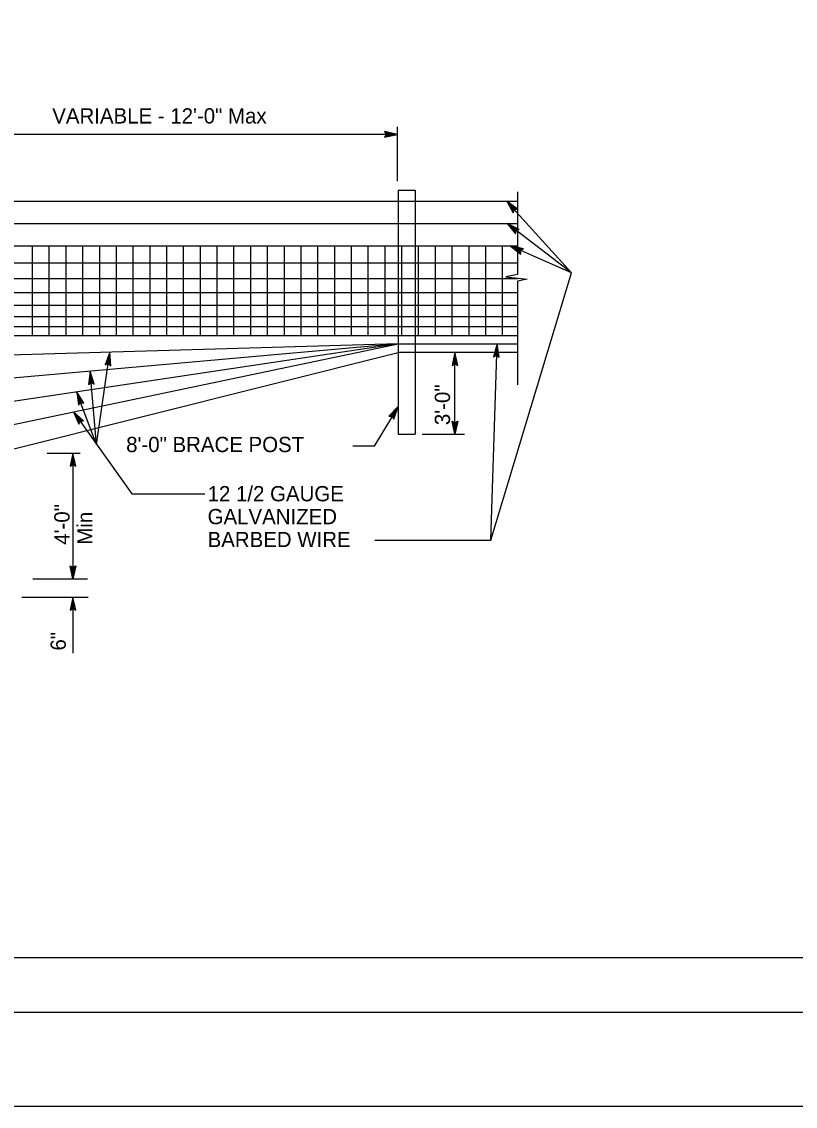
# Model space of a CAD drawing. Extents: x -894 to 866, y -472 to 714.
# Drawn here: x -105.7 to 248.9, y -472.4 to 24.6 of the extents above; entities that cross this region are included whole.
import ezdxf

# ---------------------------------------------------------------- set-up
doc = ezdxf.new("R2010")
doc.units = 0
for name, color, linetype in [('border_PLOTTING-ELEMENTS', 7, 'Continuous'), ('border_rw_22x34_Cut_Lines', 7, 'Continuous'), ('border_SHEET', 7, 'Continuous'), ('mc_FENCE', 7, 'Continuous'), ('mc_FENCE-anno', 7, 'Continuous')]:
    doc.layers.add(name, color=color, linetype=linetype)

msp = doc.modelspace()

# ---------------------------------------------------------------- linework, layer by layer
at = {"layer": 'border_PLOTTING-ELEMENTS'}
for points in [[(-894.04, -472.43), (865.96, -472.43), (865.96, 713.58), (-894.04, 713.58)], [(-864.04, 670.58), (835.96, 670.58), (835.96, -429.43), (-864.04, -429.43)]]:
    msp.add_lwpolyline(points, close=True, dxfattribs=at)
at = {"layer": 'border_rw_22x34_Cut_Lines'}
msp.add_lwpolyline([(-864.04, 670.58), (835.96, 670.58), (835.96, -429.43), (-864.04, -429.43)], close=True, dxfattribs=at)
at = {"layer": 'border_SHEET'}
msp.add_line((810.96, -404.43), (-814.04, -404.43), dxfattribs=at)
at = {"layer": 'mc_FENCE'}
for p, q in [((66.85, -52.53), (74.73, -52.53)), ((66.85, -52.53), (66.85, -79.54)), ((74.73, -52.53), (74.73, -79.54)), ((121.52, -53.41), (121.52, -91.21)), ((-539.22, -57.66), (121.52, -57.66)), ((-539.22, -67.92), (121.52, -67.92)), ((-539.22, -78.18), (121.52, -78.18)), ((-100.7, -119.21), (-100.7, -78.23)), ((-93.01, -119.21), (-93.01, -78.23)), ((-85.31, -119.21), (-85.31, -78.23)), ((-77.62, -119.21), (-77.62, -78.23)), ((-69.92, -119.21), (-69.92, -78.23)), ((-62.23, -119.21), (-62.23, -78.23)), ((-54.54, -119.21), (-54.54, -78.23)), ((-46.84, -119.21), (-46.84, -78.23)), ((-39.15, -119.21), (-39.15, -78.23)), ((-31.45, -119.21), (-31.45, -78.23)), ((-23.76, -119.21), (-23.76, -78.23)), ((-16.06, -119.21), (-16.06, -78.23)), ((-8.37, -119.21), (-8.37, -78.23)), ((-0.68, -119.21), (-0.68, -78.23)), ((7.02, -119.21), (7.02, -78.23)), ((14.71, -119.21), (14.71, -78.23)), ((22.41, -119.21), (22.41, -78.23)), ((30.1, -119.21), (30.1, -78.23)), ((37.79, -119.21), (37.79, -78.23)), ((45.49, -119.21), (45.49, -78.23)), ((53.18, -119.21), (53.18, -78.23)), ((60.88, -119.21), (60.88, -78.23)), ((68.57, -119.21), (68.57, -78.23)), ((76.26, -119.21), (76.26, -78.23)), ((83.96, -119.21), (83.96, -78.23)), ((91.65, -119.21), (91.65, -78.23)), ((99.35, -119.21), (99.35, -78.23)), ((107.04, -119.21), (107.04, -78.23)), ((114.73, -119.21), (114.73, -78.23)), ((66.85, -79.54), (66.85, -143.21)), ((74.73, -79.54), (74.73, -143.21)), ((-539.22, -85.87), (121.52, -85.87)), ((-539.22, -93.05), (121.52, -93.05)), ((121.52, -94.27), (121.52, -141.79)), ((-539.22, -99.47), (121.52, -99.47)), ((-539.22, -105.36), (121.52, -105.36)), ((-539.22, -110.49), (121.52, -110.49)), ((-539.22, -115.11), (121.52, -115.11)), ((-539.22, -119.21), (121.52, -119.21)), ((66.85, -122.98), (-120.2, -128.54)), ((66.85, -122.98), (-120.2, -139.7)), ((66.85, -122.98), (-120.2, -151)), ((-120.2, -162.15), (66.85, -122.98)), ((66.85, -122.98), (121.32, -123.06)), ((-110.49, -171.51), (67.47, -126.91)), ((67.47, -126.91), (98.59, -126.91)), ((98.59, -126.91), (121.52, -126.91)), ((66.85, -143.21), (66.85, -164.47)), ((74.73, -143.21), (74.73, -164.47)), ((66.85, -164.47), (74.73, -164.47))]:
    msp.add_line(p, q, dxfattribs=at)
msp.add_lwpolyline([(121.52, -91.21), (116.16, -92.26), (126.02, -93.32), (121.52, -94.27)], dxfattribs=at)
at = {"layer": 'mc_FENCE-anno'}
for p, q in [((66.56, -48.55), (66.56, -23.55)), ((66.56, -27.02), (-118.72, -27.02)), ((66.56, -27.04), (60.56, -25.72)), ((60.56, -25.72), (60.56, -25.72)), ((60.56, -25.72), (61.36, -27.05)), ((60.56, -28.39), (66.56, -27.04)), ((61.36, -27.05), (60.56, -28.39)), ((60.56, -28.39), (60.56, -28.39)), ((60.78, -28.03), (65.18, -27.04)), ((65.17, -27.04), (60.79, -26.08)), ((63.8, -27.05), (60.97, -26.42)), ((61.01, -27.67), (63.8, -27.05)), ((61.19, -27.33), (62.42, -27.05)), ((62.42, -27.05), (61.21, -26.78)), ((66.56, -27.04), (66.56, -27.04)), ((146.24, -90.5), (116.58, -57.66)), ((121.6, -61.25), (116.6, -57.66)), ((116.6, -57.66), (116.6, -57.66)), ((116.6, -57.66), (119.6, -63.02)), ((121.19, -61.32), (117.52, -58.69)), ((117.53, -58.7), (119.72, -62.61)), ((120.76, -61.39), (118.44, -59.72)), ((118.44, -59.72), (119.86, -62.25)), ((120.39, -61.49), (119.36, -60.75)), ((119.36, -60.75), (119.97, -61.83)), ((119.6, -63.02), (120.06, -61.54)), ((119.6, -63.02), (119.6, -63.02)), ((120.06, -61.54), (121.6, -61.25)), ((121.6, -61.25), (121.6, -61.25)), ((146.24, -90.5), (116.78, -67.92)), ((122.35, -70.57), (116.8, -67.92)), ((116.8, -67.92), (116.8, -67.92)), ((116.8, -67.92), (120.7, -72.67)), ((121.96, -70.72), (117.89, -68.77)), ((117.9, -68.78), (120.74, -72.25)), ((121.55, -70.86), (118.98, -69.62)), ((118.98, -69.62), (120.81, -71.86)), ((121.2, -71.02), (120.06, -70.48)), ((120.06, -70.48), (120.85, -71.44)), ((120.7, -72.67), (120.89, -71.13)), ((120.7, -72.67), (120.7, -72.67)), ((120.89, -71.13), (122.35, -70.57)), ((122.35, -70.57), (122.35, -70.57)), ((146.24, -90.5), (118.21, -78.18)), ((124.23, -79.43), (118.22, -78.16)), ((118.22, -78.16), (118.22, -78.16)), ((118.22, -78.16), (123.13, -81.86)), ((123.89, -79.66), (119.48, -78.73)), ((119.48, -78.74), (123.06, -81.44)), ((123.53, -79.89), (120.73, -79.3)), ((120.73, -79.3), (123.04, -81.05)), ((122.95, -80.32), (124.23, -79.43)), ((124.23, -79.43), (124.23, -79.43)), ((123.22, -80.14), (121.99, -79.88)), ((121.99, -79.88), (122.98, -80.62)), ((123.13, -81.86), (122.95, -80.32)), ((123.13, -81.86), (123.13, -81.86)), ((109.38, -213), (146.24, -90.5)), ((109.38, -213), (112.23, -123.05)), ((112.23, -123.05), (110.54, -128.96)), ((113.21, -129.11), (112.23, -123.05)), ((112.23, -123.05), (112.23, -123.05)), ((-71.31, -169.08), (-65.24, -126.91)), ((-65.22, -126.91), (-67.41, -132.65)), ((-65.43, -128.28), (-67.02, -132.47)), ((-65.09, -132.77), (-65.42, -128.27)), ((-64.77, -133.04), (-65.22, -126.91)), ((-65.22, -126.91), (-65.22, -126.91)), ((92.88, -126.91), (91.56, -132.91)), ((92.88, -128.3), (91.92, -132.67)), ((92.86, -164.47), (92.86, -126.91)), ((94.23, -132.91), (92.88, -126.91)), ((92.88, -126.91), (92.88, -126.91)), ((93.87, -132.69), (92.88, -128.29)), ((110.54, -128.96), (111.92, -128.24)), ((110.54, -128.96), (110.54, -128.96)), ((112.14, -124.43), (110.91, -128.74)), ((112.06, -125.8), (111.27, -128.59)), ((111.98, -127.18), (111.64, -128.37)), ((111.92, -128.24), (113.21, -129.11)), ((112.18, -128.43), (111.98, -127.18)), ((112.52, -128.62), (112.06, -125.8)), ((112.86, -128.88), (112.14, -124.42)), ((113.21, -129.11), (113.21, -129.11)), ((-67.41, -132.65), (-65.98, -132.05)), ((-67.41, -132.65), (-67.41, -132.65)), ((-65.62, -129.64), (-66.65, -132.34)), ((-65.82, -131.01), (-66.26, -132.16)), ((-65.98, -132.05), (-64.77, -133.04)), ((-65.73, -132.26), (-65.82, -131.01)), ((-65.41, -132.49), (-65.62, -129.64)), ((-64.77, -133.04), (-64.77, -133.04)), ((91.56, -132.91), (92.89, -132.11)), ((91.56, -132.91), (91.56, -132.91)), ((92.89, -129.67), (92.26, -132.5)), ((92.89, -131.05), (92.62, -132.26)), ((93.51, -132.46), (92.89, -129.67)), ((93.16, -132.28), (92.89, -131.05)), ((92.89, -132.11), (94.23, -132.91)), ((94.23, -132.91), (94.23, -132.91)), ((-74.28, -135.6), (-75.11, -141.69)), ((-74.17, -136.98), (-74.77, -141.42)), ((-74.05, -138.35), (-74.44, -141.22)), ((-71.31, -169.08), (-74.3, -135.6)), ((-72.45, -141.47), (-74.28, -135.6)), ((-74.28, -135.6), (-74.28, -135.6)), ((-72.82, -141.28), (-74.16, -136.97)), ((-73.2, -141.08), (-74.05, -138.35)), ((-75.11, -141.69), (-73.85, -140.78)), ((-75.11, -141.69), (-75.11, -141.69)), ((-73.93, -139.73), (-74.1, -140.95)), ((-73.56, -140.93), (-73.93, -139.73)), ((-73.85, -140.78), (-72.45, -141.47)), ((-72.45, -141.47), (-72.45, -141.47)), ((-71.31, -169.08), (-80.47, -145.05)), ((-77.12, -150.2), (-80.46, -145.04)), ((-80.46, -145.04), (-80.46, -145.04)), ((-80.46, -145.04), (-79.63, -151.13)), ((-77.53, -150.12), (-79.98, -146.33)), ((-79.98, -146.35), (-79.37, -150.78)), ((-77.95, -150.03), (-79.5, -147.63)), ((-79.5, -147.63), (-79.11, -150.5)), ((-78.34, -149.98), (-79.02, -148.93)), ((-79.02, -148.93), (-78.85, -150.15)), ((-79.63, -151.13), (-78.66, -149.92)), ((-79.63, -151.13), (-79.63, -151.13)), ((-78.66, -149.92), (-77.12, -150.2)), ((-77.12, -150.2), (-77.12, -150.2)), ((66.85, -151.7), (55.88, -169.89)), ((66.85, -151.7), (62.6, -156.15)), ((66.12, -152.89), (63.03, -156.13)), ((65.42, -154.07), (63.42, -156.16)), ((64.51, -156.77), (65.42, -154.07)), ((64.7, -157.16), (66.13, -152.88)), ((64.89, -157.53), (66.85, -151.7)), ((66.85, -151.7), (66.85, -151.7)), ((-77.37, -158.25), (-81.93, -154.13)), ((-81.93, -154.13), (-81.93, -154.13)), ((-81.93, -154.13), (-79.55, -159.79)), ((-77.79, -158.28), (-81.13, -155.25)), ((-81.13, -155.26), (-79.39, -159.39)), ((-78.21, -158.3), (-80.33, -156.38)), ((-80.33, -156.38), (-79.21, -159.05)), ((-79.55, -159.79), (-78.93, -158.37)), ((-78.6, -158.35), (-79.53, -157.51)), ((-79.53, -157.51), (-79.05, -158.65)), ((-78.93, -158.37), (-77.37, -158.25)), ((-77.37, -158.25), (-77.37, -158.25)), ((62.6, -156.15), (62.6, -156.15)), ((62.6, -156.15), (64.16, -156.15)), ((64.71, -155.25), (63.85, -156.14)), ((64.16, -156.15), (64.89, -157.53)), ((64.3, -156.44), (64.71, -155.25)), ((64.89, -157.53), (64.89, -157.53)), ((92.88, -164.47), (91.56, -158.47)), ((91.56, -158.47), (91.56, -158.47)), ((91.56, -158.47), (92.89, -159.27)), ((92.88, -163.08), (91.92, -158.71)), ((92.89, -161.71), (92.26, -158.88)), ((94.23, -158.47), (92.88, -164.47)), ((93.87, -158.69), (92.88, -163.09)), ((92.89, -159.27), (94.23, -158.47)), ((93.51, -158.92), (92.89, -161.71)), ((94.23, -158.47), (94.23, -158.47)), ((-79.55, -159.79), (-79.55, -159.79)), ((92.89, -160.33), (92.62, -159.12)), ((93.16, -159.1), (92.89, -160.33)), ((77.81, -164.47), (97.26, -164.47)), ((92.88, -164.47), (92.88, -164.47)), ((-93.94, -173.06), (-78.94, -173.06)), ((-82.17, -173.06), (-83.5, -179.07)), ((-82.19, -173.06), (-82.19, -230.72)), ((-80.83, -179.06), (-82.17, -173.06)), ((-82.17, -173.06), (-82.17, -173.06)), ((55.88, -169.89), (46.13, -169.89)), ((-83.5, -179.07), (-82.17, -178.26)), ((-82.17, -174.46), (-83.14, -178.83)), ((-82.17, -175.83), (-82.79, -178.65)), ((-82.16, -177.21), (-82.43, -178.42)), ((-81.18, -178.85), (-82.17, -174.44)), ((-81.54, -178.61), (-82.17, -175.83)), ((-82.17, -178.26), (-80.83, -179.06)), ((-81.89, -178.44), (-82.16, -177.21)), ((-83.5, -179.07), (-83.5, -179.07)), ((-80.83, -179.06), (-80.83, -179.06)), ((-55.18, -191.74), (-21.75, -191.69)), ((56.14, -213), (109.38, -213)), ((-82.17, -230.72), (-83.5, -224.72)), ((-83.5, -224.72), (-83.5, -224.72)), ((-83.5, -224.72), (-82.17, -225.52)), ((-82.17, -229.33), (-83.14, -224.95)), ((-82.17, -227.96), (-82.79, -225.13)), ((-82.16, -226.58), (-82.43, -225.37)), ((-82.17, -225.52), (-80.83, -224.72)), ((-80.83, -224.72), (-82.17, -230.72)), ((-81.18, -224.94), (-82.17, -229.34)), ((-81.54, -225.17), (-82.17, -227.96)), ((-81.89, -225.35), (-82.16, -226.58)), ((-80.83, -224.72), (-80.83, -224.72)), ((-100.54, -230.72), (-75.54, -230.72)), ((-82.17, -230.72), (-82.17, -230.72)), ((-105.54, -239.05), (-75.27, -239.05)), ((-82.17, -239.05), (-83.5, -245.05)), ((-82.17, -240.44), (-83.14, -244.82)), ((-82.17, -241.81), (-82.79, -244.64)), ((-82.16, -243.2), (-82.43, -244.4)), ((-82.19, -239.05), (-82.19, -264.85)), ((-80.83, -245.05), (-82.17, -239.05)), ((-82.17, -239.05), (-82.17, -239.05)), ((-81.18, -244.83), (-82.17, -240.43)), ((-81.54, -244.6), (-82.17, -241.81)), ((-81.89, -244.42), (-82.16, -243.2)), ((-83.5, -245.05), (-82.17, -244.25)), ((-83.5, -245.05), (-83.5, -245.05)), ((-82.17, -244.25), (-80.83, -245.05)), ((-80.83, -245.05), (-80.83, -245.05))]:
    msp.add_line(p, q, dxfattribs=at)
msp.add_lwpolyline([(-81.94, -154.14), (-55.18, -191.74)], dxfattribs=at)

# ---------------------------------------------------------------- texts
for s, p in [('VARIABLE - 12\'-0" Max', (-91.65, -22.06)), ('8\'-0" BRACE POST', (-57.78, -172.64)), ('12 1/2 GAUGE', (-20.45, -195.19)), ('GALVANIZED', (-20.45, -205.69)), ('BARBED WIRE', (-20.45, -216.19))]:
    msp.add_text(s, height=7, dxfattribs=at).set_placement(p)
for s, p in [('3\'-0"', (90.63, -160.27)), ('4\'-0" ', (-83.72, -215.09)), ('Min', (-73.22, -215.09)), ('6"', (-85.43, -263.58))]:
    msp.add_text(s, height=7, rotation=90, dxfattribs=at).set_placement(p)

doc.saveas('drawing.dxf')
